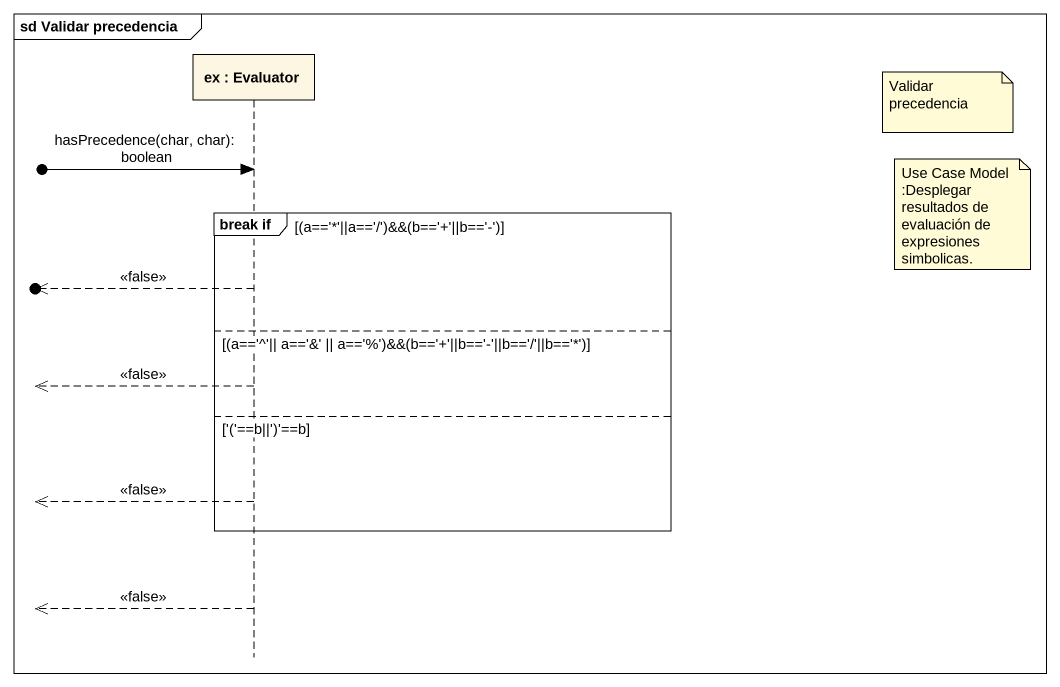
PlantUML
@startuml
mainframe sd Validar precedencia
hide footbox
participant "ex : Evaluator" as ex

note right of ex : Validar precedencia
[o-> ex : hasPrecedence(char, char): boolean
group break if [(a=='*'||a=='/')&&(b=='+'||b=='-')]
  note right of ex : Use Case Model :Desplegar resultados de evaluación de expresiones simbolicas.
  [o<<-- ex : <<false>>
else (a=='^'|| a=='&' || a=='%')&&(b=='+'||b=='-'||b=='/'||b=='*')
  [o<<-- ex : <<false>>
else '('==b||')'==b
  [o<<-- ex : <<false>>
end
[o<<-- ex : <<false>>
@enduml
